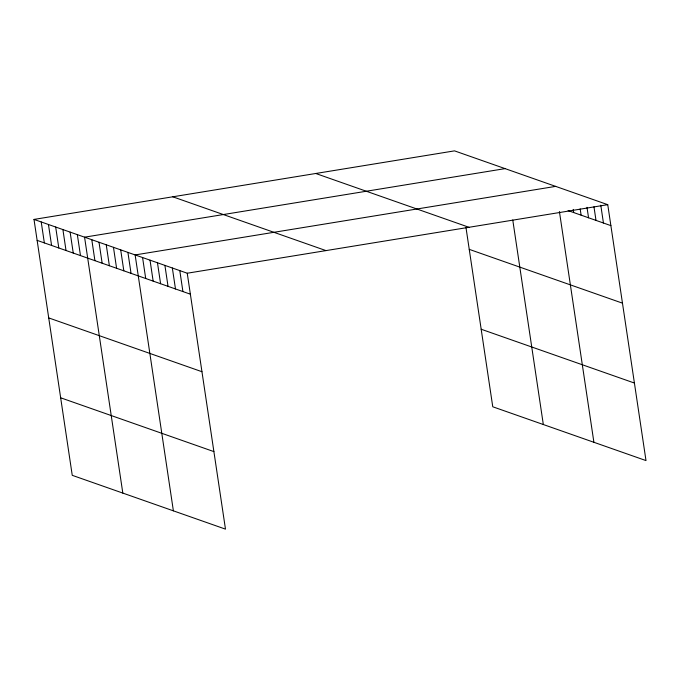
<?xml version="1.0" encoding="UTF-8"?>
<svg xmlns="http://www.w3.org/2000/svg" width="680" height="680" viewBox="0 0 680 680"><rect width="100%" height="100%" fill="white"/><g stroke="black" fill="none" stroke-linecap="round" stroke-linejoin="round"><path stroke-width="1.02" d="M34 219.419L187.238 273.224L225.479 529.134L72.25 475.329L34 219.419L454.521 150.867L607.75 204.671L646 460.581L492.762 406.776L465.953 227.35M505.087 168.623L84.566 237.175L122.817 493.085M555.654 186.38L135.133 254.932L173.383 510.841M187.238 273.224L607.75 204.671M568.089 210.596L610.887 225.624M315.75 173.485L468.979 227.29M469.234 249.356L622.472 303.161M172.771 196.792L326.009 250.605M481.177 329.239L634.414 383.044M37.128 240.371L190.366 294.185M48.722 317.909L201.952 371.714M60.656 397.791L213.894 451.605M600.78 205.198L603.44 223.014M593.963 206.78L596.003 220.397M586.993 207.306L588.557 217.787M580.176 208.887L581.111 215.169M573.197 209.415L573.673 212.559M559.41 211.522L593.904 442.289M512.762 219.963L543.328 424.532M179.792 270.615L182.92 291.567M172.346 267.997L175.482 288.957M164.908 265.387L168.036 286.339M157.463 262.769L160.599 283.73M150.025 260.159L153.153 281.112M142.579 257.541L145.707 278.502M127.908 252.399L131.044 273.351M120.692 249.857L123.819 270.81M113.467 247.325L116.594 268.277M106.241 244.783L109.369 265.736M99.016 242.25L102.144 263.202M91.791 239.708L94.919 260.67M77.341 234.643L80.478 255.595M70.116 232.101L73.253 253.053M62.9 229.568L66.028 250.52M55.675 227.026L58.803 247.979M48.45 224.494L51.578 245.446M41.225 221.952L44.353 242.913"/></g></svg>
